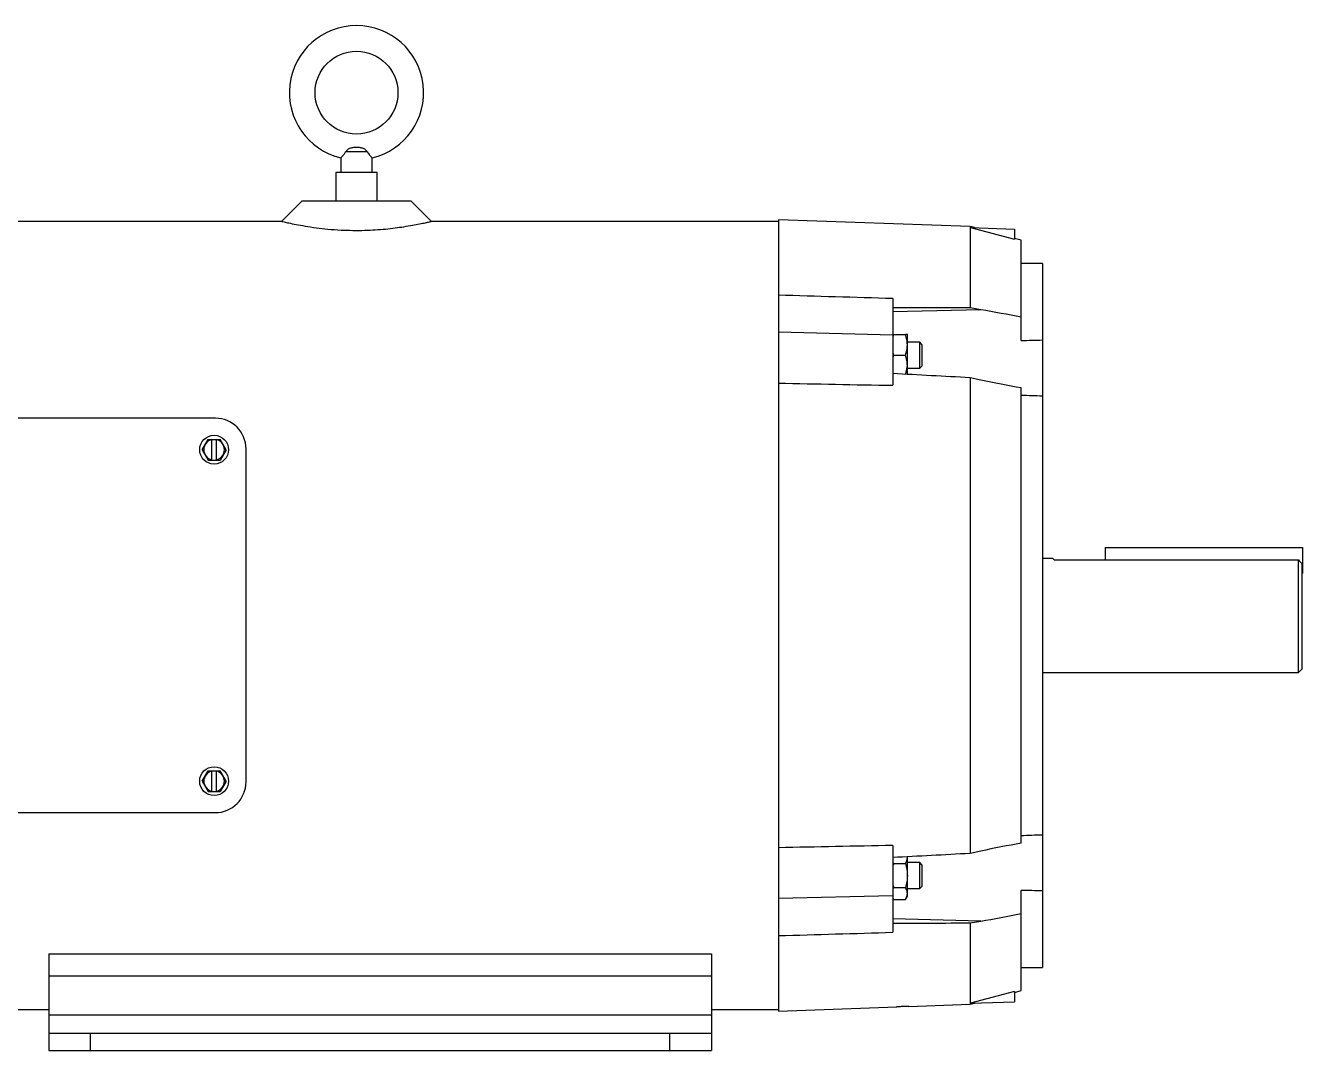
# Paper-space layout '_Front' of a CAD drawing. Header units: inches. Extents: x -16.5 to 11.4, y -5.2 to 7.1.
# Drawn here: x -4 to 11.42, y -5.25 to 7.12 of the extents above; entities that cross this region are included whole.
import ezdxf

# ---------------------------------------------------------------- set-up
doc = ezdxf.new("R2010")
doc.units = ezdxf.units.IN
doc.header["$MEASUREMENT"] = 0

psp = doc.layouts.new('_Front')

# ---------------------------------------------------------------- linework, layer by layer
at = {"color": 7, "linetype": 'Continuous', "lineweight": 25}
for p, q in [((0.131, 5.594), (-0.131, 5.594)), ((-0.19, 5.522), (-0.19, 5.344)), ((0.19, 5.344), (0.19, 5.522)), ((-0.249, 5.344), (-0.249, 5.003)), ((0.249, 5.344), (-0.249, 5.344)), ((0.249, 5.003), (0.249, 5.344)), ((-0.655, 5.003), (-0.901, 4.757)), ((-0.655, 5.003), (0.655, 5.003)), ((0.901, 4.757), (0.655, 5.003)), ((-0.899, 4.755), (-5.094, 4.755)), ((5.094, 4.755), (0.899, 4.755)), ((7.408, 4.693), (5.094, 4.774)), ((5.094, 4.774), (5.094, -4.774)), ((7.459, 4.68), (7.408, 4.693)), ((7.408, 4.693), (7.408, 3.711)), ((7.412, 4.681), (7.944, 4.539)), ((7.412, 4.681), (7.944, 4.662)), ((7.944, 4.662), (7.944, 4.539)), ((8.024, 4.528), (7.944, 4.549)), ((8.024, 3.318), (8.024, 4.528)), ((8.282, 4.249), (8.024, 4.249)), ((8.282, 4.249), (8.282, -4.249)), ((6.474, 3.824), (6.474, 2.777)), ((7.537, 3.689), (7.408, 3.711)), ((7.537, 3.689), (6.474, 3.663)), ((6.474, 3.384), (5.094, 3.418)), ((6.484, 3.39), (6.627, 3.39)), ((6.65, 2.912), (6.65, 3.39)), ((6.799, 3.296), (6.65, 3.296)), ((6.829, 3.266), (6.799, 3.296)), ((6.799, 2.983), (6.799, 3.296)), ((6.829, 3.013), (6.829, 3.266)), ((6.484, 3.14), (6.627, 3.14)), ((6.632, 2.914), (6.65, 3.015)), ((6.65, 2.983), (6.799, 2.983)), ((6.799, 2.983), (6.829, 3.013)), ((7.408, 2.873), (7.408, -2.873)), ((7.408, 2.873), (7.537, 2.845)), ((8.024, -2.749), (8.024, 2.749)), ((-1.704, 2.38), (-4.984, 2.38)), ((-1.863, 2), (-1.791, 2.125)), ((-1.791, 2.125), (-1.647, 2.125)), ((-1.746, 1.875), (-1.746, 2.125)), ((-1.692, 1.875), (-1.692, 2.125)), ((-1.575, 2), (-1.647, 2.125)), ((-1.334, -2.01), (-1.334, 2.01)), ((-1.863, 2), (-1.791, 1.875)), ((-1.791, 1.875), (-1.647, 1.875)), ((-1.575, 2), (-1.647, 1.875)), ((9.037, 0.818), (11.42, 0.818)), ((9.037, 0.818), (9.037, 0.669)), ((11.42, 0.818), (11.42, 0.506)), ((8.408, 0.687), (8.282, 0.687)), ((8.422, 0.669), (11.372, 0.669)), ((11.372, -0.687), (11.372, 0.669)), ((11.412, 0.628), (11.412, -0.647)), ((11.412, 0.506), (11.42, 0.506)), ((8.282, -0.687), (11.372, -0.687)), ((11.372, -0.687), (11.412, -0.647)), ((-1.863, -2), (-1.791, -1.875)), ((-1.863, -2), (-1.791, -2.125)), ((-1.791, -1.875), (-1.647, -1.875)), ((-1.746, -2.125), (-1.746, -1.875)), ((-1.692, -2.125), (-1.692, -1.875)), ((-1.575, -2), (-1.647, -1.875)), ((-1.575, -2), (-1.647, -2.125)), ((-1.791, -2.125), (-1.647, -2.125)), ((-4.984, -2.38), (-1.704, -2.38)), ((6.474, -2.777), (6.474, -3.824)), ((6.65, -3.39), (6.65, -2.909)), ((7.537, -2.845), (7.408, -2.873)), ((6.484, -2.995), (6.627, -2.995)), ((6.799, -2.983), (6.65, -2.983)), ((6.829, -3.013), (6.799, -2.983)), ((6.799, -3.296), (6.799, -2.983)), ((6.829, -3.266), (6.829, -3.013)), ((6.474, -3.384), (5.094, -3.418)), ((6.484, -3.284), (6.627, -3.284)), ((6.627, -3.428), (6.65, -3.39)), ((6.65, -3.296), (6.799, -3.296)), ((6.799, -3.296), (6.829, -3.266)), ((8.024, -4.528), (8.024, -3.318)), ((6.474, -3.411), (6.484, -3.428)), ((6.484, -3.428), (6.627, -3.428)), ((7.537, -3.689), (6.474, -3.663)), ((7.408, -3.711), (7.537, -3.689)), ((7.408, -3.711), (7.408, -4.693)), ((-3.716, -4.083), (-3.716, -5.25)), ((-3.716, -4.083), (4.284, -4.083)), ((4.284, -4.083), (4.284, -5.25)), ((8.024, -4.249), (8.282, -4.249)), ((-3.716, -4.348), (4.284, -4.348)), ((7.944, -4.539), (7.412, -4.681)), ((7.944, -4.549), (8.024, -4.528)), ((7.944, -4.539), (7.944, -4.662)), ((-5.094, -4.756), (-3.716, -4.756)), ((4.284, -4.756), (5.094, -4.756)), ((5.094, -4.774), (6.521, -4.724)), ((6.667, -4.719), (7.408, -4.693)), ((7.408, -4.693), (7.459, -4.68)), ((7.412, -4.681), (7.944, -4.662)), ((-3.716, -4.821), (4.284, -4.821)), ((-3.716, -5.041), (4.284, -5.041)), ((-3.216, -5.041), (-3.216, -5.25)), ((3.784, -5.25), (3.784, -5.041)), ((-3.716, -5.25), (4.284, -5.25))]:
    psp.add_line(p, q, dxfattribs=at)
for centre, radius in [((0, 6.309), 0.5), ((-1.719, 2), 0.174), ((-1.719, -2), 0.174)]:
    psp.add_circle(centre, radius, dxfattribs=at)
for centre, radius, start, end in [((0, 6.309), 0.81, 283.524, 256.4712), ((-1.704, 2.01), 0.37, 0, 90), ((-1.719, 2), 0.125, 102.4742, 257.5258), ((-1.719, 2), 0.125, 282.4742, 77.5258), ((-1.719, -2), 0.125, 102.4742, 257.5258), ((-1.719, -2), 0.125, 282.4742, 77.5258), ((-1.704, -2.01), 0.37, 270, 0)]:
    psp.add_arc(centre, radius, start, end, dxfattribs=at)
for points, knots in [([(-0.189, 5.522), (-0.189, 5.523), (-0.188, 5.524), (-0.173, 5.539), (-0.152, 5.562), (-0.138, 5.584), (-0.131, 5.594)], [0, 0, 0, 0, 0.225561, 0.484415, 0.765567, 1, 1, 1, 1]), ([(0.131, 5.594), (0.128, 5.599), (0.125, 5.604), (0.117, 5.612), (0.112, 5.617), (0.098, 5.628), (0.086, 5.634), (0.062, 5.642), (0.05, 5.645), (0.025, 5.648), (0.012, 5.649), (-0.013, 5.649), (-0.025, 5.648), (-0.05, 5.645), (-0.063, 5.642), (-0.08, 5.636), (-0.086, 5.633), (-0.097, 5.628), (-0.102, 5.624), (-0.112, 5.617), (-0.117, 5.613), (-0.125, 5.604), (-0.128, 5.599), (-0.131, 5.594)], [0, 0, 0, 0, 0.0625, 0.0625, 0.125, 0.125, 0.25, 0.25, 0.375, 0.375, 0.5, 0.5, 0.625, 0.625, 0.75, 0.75, 0.8125, 0.8125, 0.875, 0.875, 0.9375, 0.9375, 1, 1, 1, 1]), ([(0.131, 5.594), (0.141, 5.58), (0.159, 5.553), (0.182, 5.53), (0.191, 5.52), (0.19, 5.522), (0.189, 5.522)], [0, 0, 0, 0, 0.326709, 0.653819, 0.959586, 1, 1, 1, 1]), ([(-0.899, 4.755), (-0.9, 4.755), (-0.902, 4.755), (-0.876, 4.749), (-0.82, 4.737), (-0.734, 4.719), (-0.623, 4.699), (-0.492, 4.679), (-0.345, 4.662), (-0.195, 4.651), (-0.044, 4.646), (0.095, 4.647), (0.229, 4.653), (0.352, 4.663), (0.469, 4.676), (0.578, 4.692), (0.678, 4.709), (0.765, 4.725), (0.836, 4.74), (0.883, 4.751), (0.904, 4.756), (0.9, 4.755), (0.899, 4.755)], [0, 0, 0, 0, 0.026027, 0.087159, 0.146913, 0.208456, 0.267108, 0.327735, 0.381794, 0.437928, 0.484785, 0.533275, 0.576224, 0.620342, 0.664943, 0.710588, 0.760408, 0.811392, 0.866935, 0.923908, 0.982824, 1, 1, 1, 1]), ([(6.65, 3.265), (6.65, 3.275), (6.649, 3.286), (6.647, 3.307), (6.645, 3.317), (6.64, 3.349), (6.634, 3.369), (6.627, 3.39)], [0, 0, 0, 0, 0.25, 0.25, 0.5, 0.5, 1, 1, 1, 1]), ([(6.65, 3.39), (6.65, 3.39), (6.647, 3.39), (6.64, 3.39), (6.634, 3.39), (6.627, 3.39)], [0, 0, 0, 0, 0.5, 0.5, 1, 1, 1, 1]), ([(6.627, 3.14), (6.634, 3.16), (6.64, 3.181), (6.647, 3.222), (6.65, 3.243), (6.65, 3.265)], [0, 0, 0, 0, 0.5, 0.5, 1, 1, 1, 1]), ([(6.65, 3.015), (6.65, 3.025), (6.649, 3.036), (6.647, 3.057), (6.645, 3.067), (6.64, 3.099), (6.634, 3.119), (6.627, 3.14)], [0, 0, 0, 0, 0.25, 0.25, 0.5, 0.5, 1, 1, 1, 1]), ([(8.422, 0.669), (8.417, 0.675), (8.408, 0.686), (8.408, 0.686), (8.408, 0.686)], [0, 0, 0, 0, 0.547057, 1, 1, 1, 1]), ([(6.627, -2.995), (6.634, -2.983), (6.64, -2.972), (6.647, -2.947), (6.65, -2.935), (6.65, -2.923)], [0, 0, 0, 0, 0.5, 0.5, 1, 1, 1, 1]), ([(6.65, -2.923), (6.65, -2.921), (6.65, -2.918), (6.648, -2.915), (6.648, -2.913)], [0, 0, 0, 0, 0.504888, 1, 1, 1, 1]), ([(6.627, -2.995), (6.634, -3.019), (6.64, -3.043), (6.647, -3.091), (6.65, -3.115), (6.65, -3.14)], [0, 0, 0, 0, 0.5, 0.5, 1, 1, 1, 1]), ([(6.65, -3.14), (6.65, -3.164), (6.647, -3.189), (6.64, -3.237), (6.634, -3.261), (6.627, -3.284)], [0, 0, 0, 0, 0.5, 0.5, 1, 1, 1, 1]), ([(6.65, -3.356), (6.65, -3.35), (6.649, -3.344), (6.647, -3.332), (6.645, -3.326), (6.64, -3.308), (6.634, -3.296), (6.627, -3.284)], [0, 0, 0, 0, 0.25, 0.25, 0.5, 0.5, 1, 1, 1, 1]), ([(6.627, -3.428), (6.634, -3.416), (6.64, -3.405), (6.647, -3.38), (6.65, -3.368), (6.65, -3.356)], [0, 0, 0, 0, 0.5, 0.5, 1, 1, 1, 1]), ([(6.667, -4.719), (6.667, -4.719), (6.665, -4.719), (6.653, -4.719), (6.634, -4.72), (6.611, -4.72), (6.586, -4.721), (6.561, -4.722), (6.541, -4.723), (6.527, -4.724), (6.52, -4.724), (6.521, -4.724), (6.521, -4.724)], [0, 0, 0, 0, 0.106547, 0.213865, 0.321188, 0.428529, 0.535911, 0.643354, 0.750842, 0.858304, 0.965665, 1, 1, 1, 1])]:
    psp.add_open_spline(points, degree=3, knots=knots, dxfattribs=at)
for points in [[(6.474, 3.824), (6.014, 3.838), (5.554, 3.851), (5.094, 3.864)], [(7.408, 3.711), (7.097, 3.712), (6.785, 3.713), (6.474, 3.714)], [(8.024, 3.598), (7.862, 3.631), (7.7, 3.662), (7.537, 3.689)], [(6.484, 3.39), (6.48, 3.379), (6.477, 3.368), (6.474, 3.357)], [(6.474, 3.39), (6.477, 3.39), (6.48, 3.39), (6.484, 3.39)], [(8.024, 3.318), (8.11, 3.32), (8.196, 3.322), (8.282, 3.325)], [(6.474, 3.173), (6.477, 3.161), (6.48, 3.15), (6.484, 3.14)], [(6.484, 3.14), (6.48, 3.129), (6.477, 3.118), (6.474, 3.107)], [(5.094, 2.804), (5.554, 2.794), (6.014, 2.785), (6.474, 2.777)], [(6.474, 2.922), (6.785, 2.906), (7.097, 2.889), (7.408, 2.873)], [(7.537, 2.845), (7.7, 2.809), (7.862, 2.777), (8.024, 2.749)], [(8.282, 2.646), (8.196, 2.649), (8.11, 2.652), (8.024, 2.655)], [(11.372, 0.669), (11.385, 0.656), (11.399, 0.642), (11.412, 0.628)], [(8.024, -2.749), (7.862, -2.777), (7.7, -2.809), (7.537, -2.845)], [(8.024, -2.655), (8.11, -2.652), (8.196, -2.649), (8.282, -2.646)], [(6.474, -2.777), (6.014, -2.785), (5.554, -2.794), (5.094, -2.804)], [(7.408, -2.873), (7.097, -2.889), (6.785, -2.906), (6.474, -2.922)], [(6.474, -2.976), (6.477, -2.983), (6.48, -2.989), (6.484, -2.995)], [(6.484, -2.995), (6.48, -3.008), (6.477, -3.02), (6.474, -3.033)], [(6.474, -3.246), (6.477, -3.259), (6.48, -3.271), (6.484, -3.284)], [(6.484, -3.284), (6.48, -3.29), (6.477, -3.297), (6.474, -3.303)], [(8.282, -3.325), (8.196, -3.322), (8.11, -3.32), (8.024, -3.318)], [(6.474, -3.409), (6.477, -3.416), (6.48, -3.422), (6.484, -3.428)], [(7.537, -3.689), (7.7, -3.662), (7.862, -3.631), (8.024, -3.598)], [(5.094, -3.864), (5.554, -3.851), (6.014, -3.838), (6.474, -3.824)], [(6.474, -3.714), (6.785, -3.713), (7.097, -3.712), (7.408, -3.711)]]:
    psp.add_open_spline(points, degree=3, dxfattribs=at)

doc.saveas('drawing.dxf')
